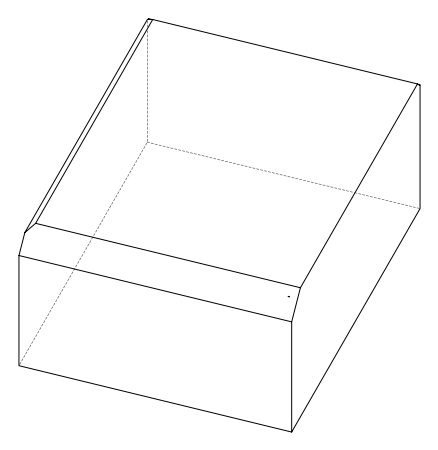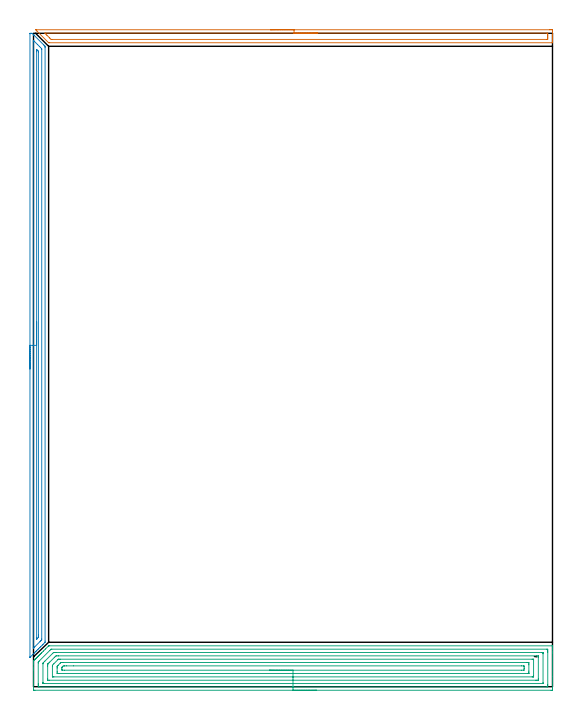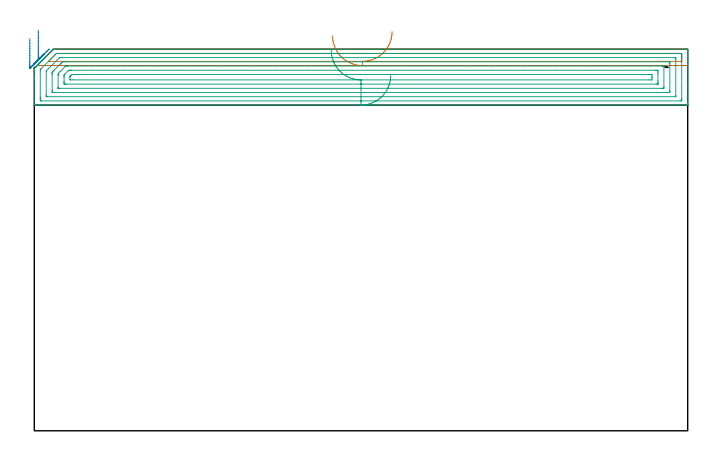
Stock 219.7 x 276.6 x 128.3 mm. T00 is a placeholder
(PLAN: 3 operations, 0 tool changes, 22.6 min)
(1 AREA_MILL | FG_CHAMFER_SURFACE | UGT0205_001 | 3.66 min | 3322 mm3)
(2 AREA_MILL_1 | FG_CHAMFER_SURFACE_1 | UGT0205_001 | 6.38 min | 5429 mm3)
(3 AREA_MILL_2 | FG_CHAMFER_SURFACE_2 | UGT0205_001 | 12.56 min | 38654 mm3)
(TOOL UGT0205_001 | Chamfer Mill 20 x 3 x 45 deg. | D20 FL50 Z2)
(OP 1 AREA_MILL)
G17 G21 G94 G90
T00 M6
G54
G17 G0 G90 X100.3 Y278.1 S1061 M3
G43 Z138.3 H0
Z132.8
G94 G1 X100.338 Z131.928 F250.
X100.452 Z131.064
X100.641 Z130.212
X100.903 Z129.38
X101.237 Z128.574
X101.64 Z127.8
X102.108 Z127.064
X102.64 Z126.372
X103.229 Z125.729
X103.872 Z125.14
X104.564 Z124.609
X105.3 Z124.14
X106.074 Z123.737
X106.88 Z123.403
X107.712 Z123.141
X108.564 Z122.952
X109.428 Z122.838
X110.3 Z122.8
X218.569
X219.103 Y278.099 Z122.801
X219.632 Y278.094 Z122.803
X219.692 Y278.091 Z122.805
X219.7 Y277.568 Z123.327
Y275.794 Z125.1
Y275.206 Z125.69
Y274.906 Z125.99
Y274.319 Z126.577
Y274.019 Z126.876
Y273.419 Z127.48
Y272.96 Z127.939
Y272.63 Z128.261
X219.691 Y272.602 Z128.288
X219.55 Y272.6 Z128.3
X6.848
X6.399 Y272.606 Z128.292
X6.336 Y272.663 Z128.235
X1.43 Y277.568 Z123.328
X1.241 Y277.759 Z123.141
X1.2 Y277.8 Z123.1
X0.902 Y278.098 Z122.8
X1.14 Y278.1
X110.3
Y276.686 Z124.214
X217.315
X217.69 Y276.681 Z124.219
X217.697 Y276.305 Z124.595
X217.699 Y275.794 Z125.106
X217.7 Y275.415 Z125.485
X217.699 Y274.906 Z125.994
X217.698 Y274.53 Z126.37
X217.69 Y274.019 Z126.881
X217.325 Y274.014 Z126.886
X7.745
X7.443 Y274.019 Z126.881
X6.848 Y274.604 Z126.296
X5.656 Y275.794 Z125.106
X5.064 Y276.389 Z124.511
X4.781 Y276.681 Z124.219
X5.064 Y276.686 Z124.214
X110.3
X111.172 Z124.252
X112.036 Z124.366
X112.888 Z124.555
X113.72 Z124.817
X114.526 Z125.151
X115.3 Z125.554
X116.036 Z126.023
X116.728 Z126.554
X117.371 Z127.143
X117.96 Z127.786
X118.492 Z128.479
X118.96 Z129.214
X119.363 Z129.988
X119.697 Z130.794
X119.959 Z131.626
X120.148 Z132.478
X120.262 Z133.343
X120.3 Z134.214
G0 Z138.3
M5
M2
(OP 2 AREA_MILL_1)
G17 G21 G94 G90
T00 M6
G54
G17 G0 G90 X-1.5 Y134.5 S1061 M3
G43 Z138.3 H0
Z131.9
G94 G1 Y134.538 Z131.028 F250.
Y134.652 Z130.164
Y134.841 Z129.312
Y135.103 Z128.48
Y135.437 Z127.674
Y135.84 Z126.9
Y136.308 Z126.164
Y136.84 Z125.472
Y137.429 Z124.829
Y138.072 Z124.24
Y138.764 Z123.708
Y139.5 Z123.24
Y140.274 Z122.837
Y141.08 Z122.503
Y141.912 Z122.241
Y142.763 Z122.052
Y143.628 Z121.938
Y144.5 Z121.9
Y276.415
X-1.498 Y276.474 Z121.902
X-1.491 Y276.6 Z121.905
X-1.069 Z122.33
X-0.963 Z122.435
X-0.61 Y276.599 Z122.787
X-0.564 Y276.564 Z122.835
X-0.075 Y276.077 Z123.321
X0.032 Y275.968 Z123.432
X0.113 Y275.887 Z123.513
X0.221 Y275.781 Z123.617
X4.363 Y271.639 Z127.759
X4.819 Y271.181 Z128.218
X4.902 Y271.095 Z128.28
X4.9 Y270.602 Z128.3
Y19.292
X4.902 Y18.806 Z128.28
X4.82 Y18.719 Z128.218
X4.051 Y17.951 Z127.451
X3.771 Y17.668 Z127.166
X3.085 Y16.985 Z126.485
X2.711 Y16.609 Z126.107
X2.17 Y16.07 Z125.57
X1.817 Y15.715 Z125.213
X1.255 Y15.155 Z124.655
X0.922 Y14.82 Z124.318
X0.34 Y14.24 Z123.74
X-0.371 Y13.529 Z123.028
X-1.314 Y12.585 Z122.083
X-1.407 Y12.495 Z121.991
X-1.491 Y12.414 Z121.905
X-1.499 Y12.538 Z121.901
X-1.5 Y12.585 Z121.9
Y144.5
X-0.086 Z123.314
Y273.296
X-0.075 Y273.613 Z123.325
X0.263 Y273.285 Z123.663
X1.7 Y271.85 Z125.1
X2.588 Y270.963 Z125.988
X2.947 Y270.602 Z126.347
X3.475 Y270.063 Z126.875
X3.485 Y269.708 Z126.885
X3.486 Y269.697 Z126.886
Y20.176
X3.475 Y19.837 Z126.875
X3.208 Y19.562 Z126.608
X2.942 Y19.292 Z126.342
X2.764 Y19.114 Z126.164
X0.537 Y16.887 Z123.937
X0.259 Y16.609 Z123.659
X0.089 Y16.443 Z123.489
X-0.075 Y16.287 Z123.325
X-0.085 Y16.609 Z123.315
X-0.086 Y16.62 Z123.314
Y144.5
X1.328 Z124.728
X1.329 Y268.813 Z124.729
X1.33 Y269.186 Z124.73
X1.334 Y269.708 Z124.734
X1.335 Y269.743 Z124.735
X1.383 Y269.708 Z124.783
X1.7 Y269.396 Z125.1
X1.989 Y269.102 Z125.389
X2.059 Y269.029 Z125.459
X2.064 Y268.937 Z125.464
X2.068 Y268.813 Z125.468
X2.071 Y268.44 Z125.471
Y21.975
X2.07 Y21.602 Z125.47
X2.067 Y21.081 Z125.467
X2.065 Y20.898 Z125.465
X1.984 Y20.795 Z125.384
X1.7 Y20.502 Z125.1
X1.544 Y20.344 Z124.944
X1.387 Y20.187 Z124.787
X1.365 Y20.169 Z124.765
X1.347 Y20.158 Z124.747
X1.334 Y20.153 Z124.734
X1.332 Y20.167 Z124.732
X1.33 Y20.187 Z124.73
X1.329 Y20.235 Z124.729
X1.328 Y20.561 Z124.728
Y144.5
Y145.372 Z124.767
Y146.236 Z124.88
Y147.088 Z125.069
Y147.92 Z125.332
Y148.726 Z125.665
Y149.5 Z126.068
Y150.236 Z126.537
Y150.928 Z127.068
Y151.571 Z127.657
Y152.16 Z128.301
Y152.691 Z128.993
Y153.16 Z129.728
Y153.563 Z130.502
Y153.897 Z131.308
Y154.159 Z132.14
Y154.348 Z132.992
Y154.462 Z133.857
Y154.5 Z134.728
G0 Z138.3
M5
M2
(OP 3 AREA_MILL_2)
G17 G21 G94 G90
T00 M6
G54
G17 G0 G90 X119.85 Y-1.5 S1061 M3
G43 Z138.3 H0
Z119.5
G94 G1 X119.812 Z118.628 F250.
X119.698 Z117.764
X119.509 Z116.912
X119.247 Z116.08
X118.913 Z115.274
X118.51 Z114.5
X118.041 Z113.764
X117.51 Z113.072
X116.921 Z112.429
X116.278 Z111.84
X115.586 Z111.308
X114.85 Z110.84
X114.076 Z110.437
X113.27 Z110.103
X112.438 Z109.841
X111.586 Z109.652
X110.722 Z109.538
X109.85 Z109.5
X0.597
X0.234 Y-1.496 Z109.502
X0.01 Y-1.491 Z109.506
X0. Y-1.263 Z109.734
Y7.013 Z118.008
Y7.599 Z118.596
Y7.9 Z118.897
Y9.674 Z120.669
Y10.553 Z121.553
Y10.9 Z121.898
X0.404 Y11.304 Z122.304
X0.547 Y11.448 Z122.445
X0.597 Y11.498 Z122.497
X0.793 Y11.693 Z122.692
X0.842 Y11.744 Z122.741
X0.894 Y11.795 Z122.794
X1.087 Y11.987 Z122.986
X1.138 Y12.04 Z123.036
X1.192 Y12.092 Z123.091
X1.381 Y12.281 Z123.28
X1.434 Y12.335 Z123.332
X1.489 Y12.39 Z123.389
X1.675 Y12.575 Z123.574
X1.729 Y12.631 Z123.628
X1.786 Y12.687 Z123.686
X1.969 Y12.87 Z123.869
X2.025 Y12.927 Z123.923
X2.084 Y12.984 Z123.983
X2.263 Y13.164 Z124.163
X2.321 Y13.222 Z124.219
X2.381 Y13.281 Z124.28
X2.557 Y13.458 Z124.457
X2.616 Y13.518 Z124.515
X2.678 Y13.579 Z124.578
X2.851 Y13.752 Z124.751
X2.912 Y13.814 Z124.81
X2.975 Y13.876 Z124.875
X3.145 Y14.046 Z125.045
X3.208 Y14.109 Z125.106
X3.505 Y14.405 Z125.405
X4.165 Y15.065 Z126.064
X5.056 Y15.957 Z126.956
X6.313 Y17.214 Z128.213
X6.332 Y17.233 Z128.232
X6.394 Y17.294 Z128.292
X6.84 Y17.3 Z128.3
X219.549
X219.69 Y17.297 Z128.288
X219.693 Y17.272 Z128.263
X219.7 Y16.941 Z127.94
Y16.485 Z127.484
Y15.883 Z126.878
Y14.695 Z125.692
Y14.109 Z125.103
Y4.352 Z115.349
Y-0.377 Z110.62
X219.696 Y-0.97 Z110.027
X219.692 Y-1.491 Z109.506
X219.629 Y-1.494 Z109.503
X219.103 Y-1.5 Z109.5
X109.85
Y-0.086 Z110.914
X2.383
X2.01 Y-0.083 Z110.917
X2.002 Y0.293 Z111.293
X2.001 Y0.804 Z111.804
X2. Y1.183 Z112.183
X2.001 Y10.052 Z121.052
X2.006 Y10.307 Z121.307
X2.01 Y10.432 Z121.432
X2.122 Y10.561 Z121.561
X2.247 Y10.694 Z121.694
X2.381 Y10.831 Z121.831
X6.84 Y15.29 Z126.29
X7.14 Y15.585 Z126.585
X7.445 Y15.883 Z126.883
X7.73 Y15.886 Z126.886
X217.317
X217.69 Y15.883 Z126.883
X217.697 Y15.507 Z126.507
X217.699 Y14.996 Z125.996
X217.7 Y14.618 Z125.618
X217.699 Y0.804 Z111.804
X217.698 Y0.427 Z111.427
X217.69 Y-0.083 Z110.917
X217.322 Y-0.086 Z110.914
X109.85
Y1.328 Z112.328
X4.528 Y1.329 Z112.329
X4.165 Y1.332 Z112.332
X4.044 Y1.335 Z112.335
X4.01 Y1.337 Z112.337
X4.006 Y1.418 Z112.418
X4.002 Y1.527 Z112.527
X4.001 Y1.691 Z112.691
X4. Y1.854 Z112.854
X4.001 Y9.674 Z120.674
X4.003 Y9.835 Z120.835
X4.01 Y9.999 Z120.999
X4.165 Y10.162 Z121.162
X4.808 Y10.809 Z121.809
X8.11 Y14.109 Z125.109
X8.369 Y14.363 Z125.363
X8.458 Y14.447 Z125.447
X8.491 Y14.465 Z125.465
X8.533 Y14.467 Z125.467
X8.624 Y14.469 Z125.469
X9.152 Y14.471 Z125.471
X9.516
X215.172
X215.535 Y14.468 Z125.468
X215.656 Y14.465 Z125.465
X215.69 Y14.463 Z125.463
X215.694 Y14.382 Z125.382
X215.698 Y14.273 Z125.273
X215.699 Y14.109 Z125.109
X215.7 Y13.946 Z124.946
X215.699 Y1.691 Z112.691
X215.698 Y1.529 Z112.529
X215.69 Y1.364 Z112.364
X215.686 Y1.334 Z112.334
X215.671 Y1.333 Z112.333
X215.626 Y1.33 Z112.33
X215.535 Y1.329 Z112.329
X109.85 Y1.328 Z112.328
Y2.743 Z113.743
X6.674
X6.077 Y2.748 Z113.748
X6.012 Y2.75 Z113.75
X6.008 Y2.837 Z113.837
X6.004 Y3.029 Z114.029
X6. Y3.413 Z114.413
Y8.787 Z119.787
X6.002 Y9.205 Z120.205
X6.006 Y9.414 Z120.414
X6.01 Y9.517 Z120.517
X6.019 Y9.559 Z120.559
X6.04 Y9.583 Z120.583
X6.125 Y9.674 Z120.674
X6.481 Y10.032 Z121.032
X6.84 Y10.392 Z121.392
X8.785 Y12.335 Z123.335
X9.153 Y12.696 Z123.696
X9.516 Y13.05 Z124.05
X9.686 Y13.053 Z124.053
X10.408 Y13.057 Z124.057
X10.574
X213.026
X213.623 Y13.052 Z124.052
X213.688 Y13.05 Z124.05
X213.692 Y12.963 Z123.963
X213.696 Y12.771 Z123.771
X213.7 Y12.387 Z123.387
Y3.465 Z114.465
X213.694 Y3.047 Z114.047
X213.69 Y2.838 Z113.838
X213.68 Y2.749 Z113.749
X213.581 Y2.747 Z113.747
X212.86 Y2.743 Z113.743
X212.694
X109.85
Y4.157 Z115.157
X8.624
X8.428 Y4.159 Z115.159
X8.037 Y4.164 Z115.164
X8.008 Y4.168 Z115.168
X8.006 Y4.179 Z115.179
X8.003 Y4.209 Z115.209
X8.001 Y4.263 Z115.263
X8. Y4.352 Z115.352
X8.001 Y8.52 Z119.52
X8.005 Y8.787 Z119.787
X8.01 Y9.095 Z120.095
X8.598 Y9.7 Z120.7
X10.377 Y11.479 Z122.479
X10.408 Y11.509 Z122.509
X10.505 Y11.599 Z122.599
X10.544 Y11.634 Z122.634
X10.583 Y11.636 Z122.636
X10.756 Y11.64 Z122.64
X11.104 Y11.643 Z122.643
X11.299
X211.076
X211.272 Y11.641 Z122.641
X211.663 Y11.636 Z122.636
X211.691 Y11.632 Z122.632
X211.694 Y11.621 Z122.621
X211.697 Y11.591 Z122.591
X211.699 Y11.537 Z122.537
X211.7 Y11.448 Z122.448
Y4.619 Z115.619
X211.697 Y4.352 Z115.352
X211.692 Y4.197 Z115.197
X211.69 Y4.165 Z115.165
X211.599 Y4.162 Z115.162
X211.468 Y4.159 Z115.159
X211.272 Y4.157 Z115.157
X211.076
X109.85
Y5.571 Z116.571
X10.965 Y5.572 Z116.572
X10.408 Y5.575 Z116.575
X10.067 Y5.578 Z116.578
X10.01 Y5.587 Z116.587
X10.004 Y5.64 Z116.64
X10.001 Y6.126 Z117.126
X10. Y6.531 Z117.531
X10.001 Y7.9 Z118.9
X10.003 Y8.303 Z119.303
X10.01 Y8.546 Z119.546
X10.021 Y8.661 Z119.661
X10.14 Y8.787 Z119.787
X10.271 Y8.922 Z119.922
X10.408 Y9.06 Z120.06
X11.299 Y9.951 Z120.951
X11.509 Y10.153 Z121.153
X11.568 Y10.209 Z121.209
X11.595 Y10.222 Z121.222
X11.638 Y10.224 Z121.224
X12.191 Y10.228 Z121.228
X12.526 Y10.229 Z121.229
X208.735 Y10.228 Z121.228
X209.292 Y10.225 Z121.225
X209.634 Y10.222 Z121.222
X209.69 Y10.212 Z121.212
X209.696 Y10.16 Z121.16
X209.699 Y9.674 Z120.674
X209.7 Y9.269 Z120.269
Y6.608 Z117.608
X209.699 Y6.126 Z117.126
X209.697 Y5.723 Z116.723
X209.69 Y5.587 Z116.587
X209.686 Y5.577 Z116.577
X209.675 Y5.575 Z116.575
X209.641 Y5.573 Z116.573
X209.571 Y5.572 Z116.572
X209.292 Y5.571 Z116.571
X109.85
Y6.985 Z117.985
X13.083
X12.217 Y6.988 Z117.988
X12.191 Y6.99 Z117.99
X12.01 Y7.013 Z118.013
X12.004 Y7.199 Z118.199
X12.001 Y7.9 Z118.9
Y8.089 Z119.089
X12.006 Y8.153 Z119.153
X12.011 Y8.201 Z119.201
X12.033 Y8.226 Z119.226
X12.191 Y8.392 Z119.392
X12.391 Y8.588 Z119.588
X12.596 Y8.787 Z119.787
X13.057 Y8.813 Z119.813
X13.083 Y8.814 Z119.814
X13.947 Y8.815 Z119.815
X16.957
X206.589
X207.483 Y8.812 Z119.812
X207.509 Y8.81 Z119.81
X207.69 Y8.787 Z119.787
X207.696 Y8.601 Z119.601
X207.699 Y7.9 Z118.9
Y7.711 Z118.711
X207.69 Y7.013 Z118.013
X207.532 Y6.99 Z117.99
X207.509 Y6.988 Z117.988
X206.645 Y6.985 Z117.985
X109.85
X108.978 Z118.023
X108.113 Z118.137
X107.262 Z118.326
X106.43 Z118.588
X105.624 Z118.922
X104.85 Z119.325
X104.114 Z119.794
X103.422 Z120.325
X102.779 Z120.914
X102.19 Z121.557
X101.658 Z122.25
X101.19 Z122.985
X100.787 Z123.759
X100.453 Z124.565
X100.191 Z125.397
X100.002 Z126.249
X99.888 Z127.114
X99.85 Z127.985
G0 Z138.3
M5
M2
